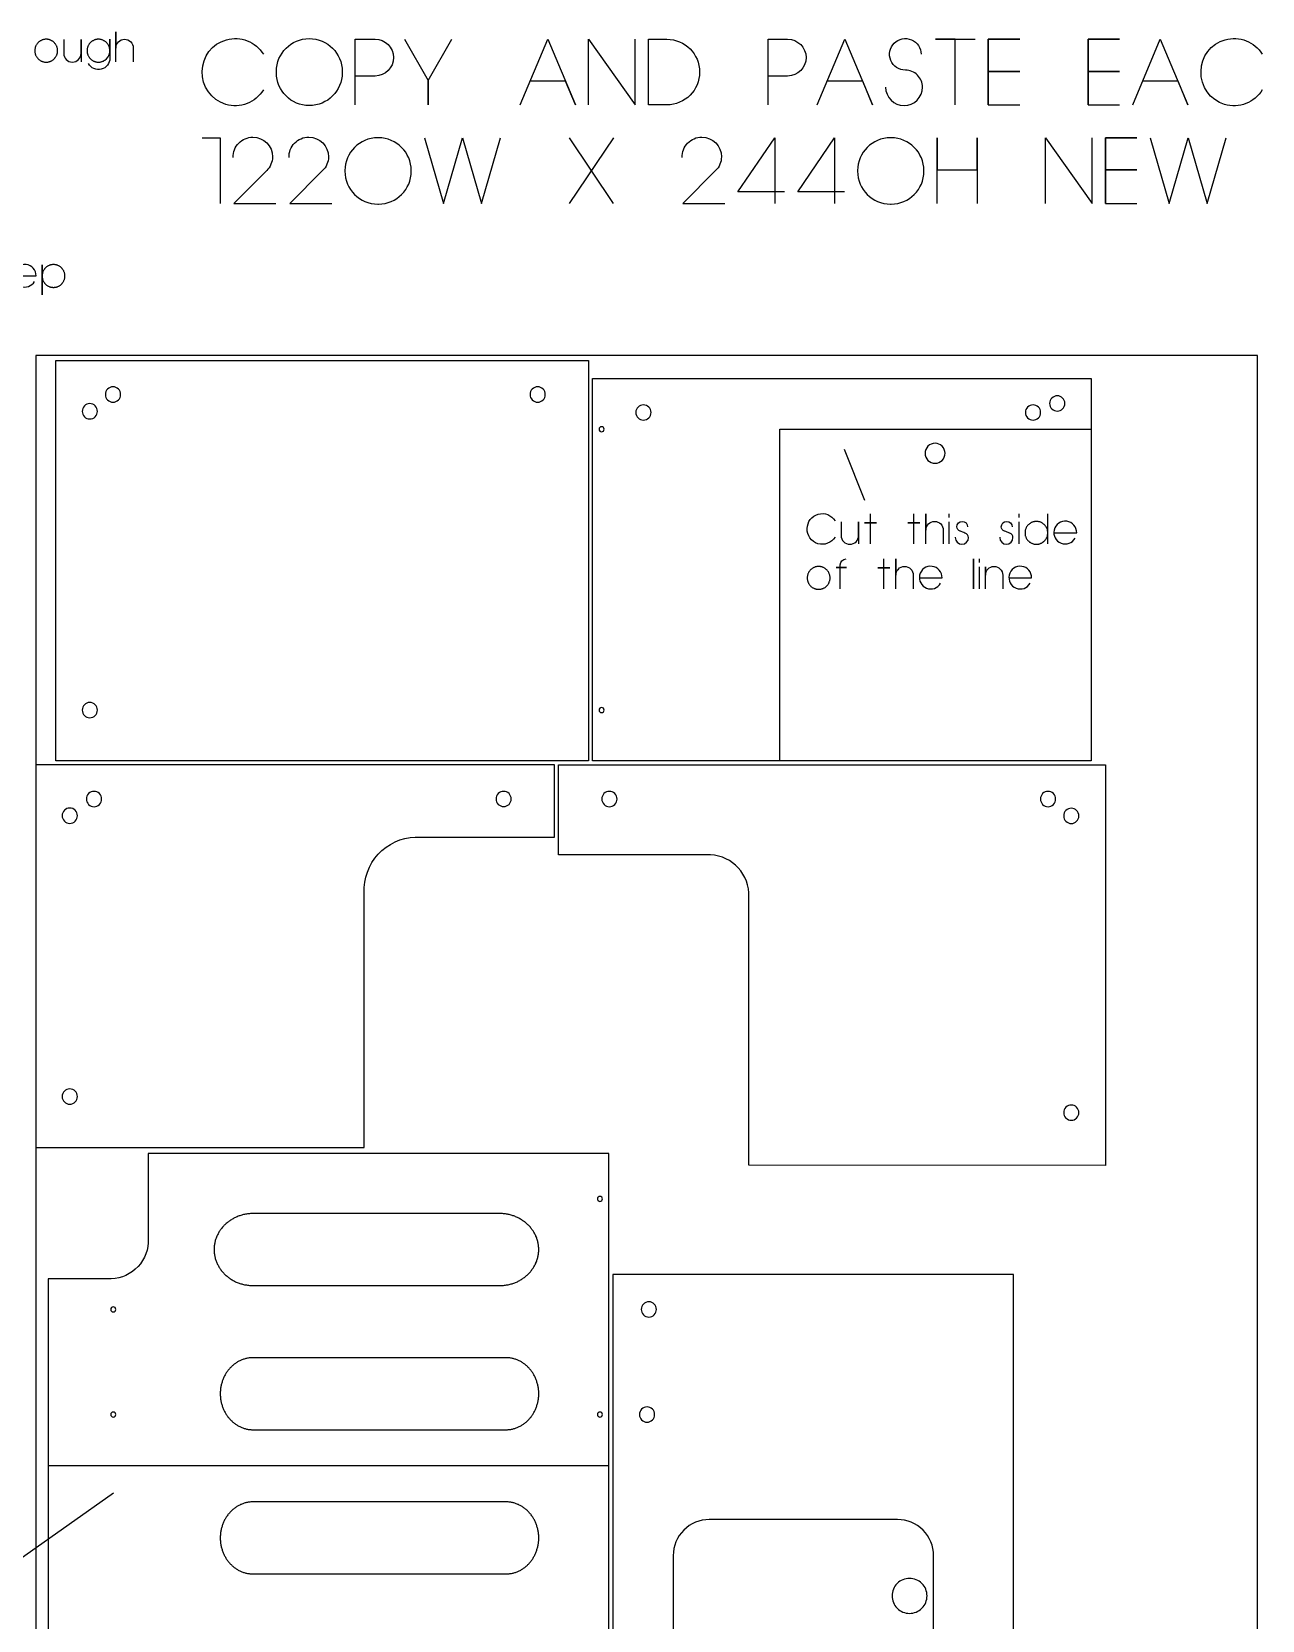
# Model space of a CAD drawing. Extents: x -841 to 5272, y -506 to 2808.
# Drawn here: x -4 to 1225, y 1177 to 2763 of the extents above; entities that cross this region are included whole.
import ezdxf

# ---------------------------------------------------------------- set-up
doc = ezdxf.new("R2010")
doc.units = 0
for name, color, linetype in [('DEFAULT_LAYER', 1, 'CONTINUOUS'), ('DEFAULT_LAYER0', 1, 'CONTINUOUS'), ('LAYER_1', 18, 'CONTINUOUS'), ('LAYER_10', 18, 'CONTINUOUS'), ('T5_LOGOLAYER_2', 18, 'CONTINUOUS'), ('T5_LOGOLAYER_21', 18, 'CONTINUOUS')]:
    doc.layers.add(name, color=color, linetype=linetype)

msp = doc.modelspace()

# ---------------------------------------------------------------- linework, layer by layer
at = {"layer": 'DEFAULT_LAYER'}
for points in [[(742.9, 2035.2), (743, 2366.4), (1054, 2366.4)], [(12.4, 1331.6), (572.3, 1331.6)]]:
    msp.add_lwpolyline(points, dxfattribs=at)
for points in [[(898, 2352.4, 0.414214), (888, 2342.4, 0.414214), (898, 2332.4, 0.414214), (908, 2342.4, 0.414214)], [(50.6, 1997.1, 0.414214), (58.2, 1989.5, 0.414214), (65.8, 1997.1, 0.414214), (58.2, 2004.8, 0.414214)], [(12.3, 130), (75.7, 130, -0.414214), (112.3, 93.5), (112.4, 5), (572.3, 5), (572.3, 1643), (112.4, 1643), (112.4, 1557.7, -0.415394), (75.4, 1518), (12.4, 1518)], [(77.4, 1384.9, 0.414214), (74.9, 1382.4, 0.414214), (77.4, 1379.9, 0.414214), (79.9, 1382.4, 0.414214)], [(563.4, 1384.9, 0.414214), (560.9, 1382.4, 0.414214), (563.4, 1379.9, 0.414214), (565.9, 1382.4, 0.414214)]]:
    msp.add_lwpolyline(points, format="xyb", close=True, dxfattribs=at)
at = {"layer": 'DEFAULT_LAYER0'}
for points in [[(556, 2417.2), (1054, 2417.2), (1054, 2035.2), (556, 2035.2)], [(178.1, 1547.2), (178.1, 1546.3), (178.1, 1545.3), (178.2, 1544.4), (178.3, 1543.5), (178.4, 1542.6), (178.5, 1541.7), (178.7, 1540.8), (178.9, 1539.9), (179.1, 1539.1), (179.3, 1538.2), (179.6, 1537.3), (179.9, 1536.5), (180.1, 1535.7), (180.5, 1534.8), (180.8, 1534), (181.2, 1533.2), (181.6, 1532.4), (182, 1531.6), (182.4, 1530.8), (182.8, 1530), (183.3, 1529.3), (183.8, 1528.5), (184.3, 1527.8), (184.8, 1527.1), (185.3, 1526.4), (185.9, 1525.7), (186.5, 1525), (187.1, 1524.3), (187.7, 1523.6), (188.3, 1523), (188.9, 1522.4), (189.6, 1521.7), (190.3, 1521.1), (191, 1520.5), (191.7, 1520), (192.4, 1519.4), (193.1, 1518.9), (193.9, 1518.3), (194.6, 1517.8), (195.4, 1517.3), (196.2, 1516.9), (197, 1516.4), (197.8, 1516), (198.6, 1515.5), (199.5, 1515.1), (200.3, 1514.7), (201.2, 1514.4), (202.1, 1514), (203, 1513.7), (203.9, 1513.4), (204.8, 1513.1), (205.7, 1512.8), (206.6, 1512.6), (207.6, 1512.3), (208.5, 1512.1), (209.5, 1511.9), (210.4, 1511.8), (211.4, 1511.6), (212.4, 1511.5), (213.4, 1511.4), (214.4, 1511.3), (215.4, 1511.2), (216.4, 1511.2), (217.4, 1511.2), (463, 1511.2), (464, 1511.2), (465, 1511.2), (466, 1511.3), (467, 1511.4), (468, 1511.5), (468.9, 1511.6), (469.9, 1511.8), (470.9, 1511.9), (471.8, 1512.1), (472.8, 1512.3), (473.7, 1512.6), (474.7, 1512.8), (475.6, 1513.1), (476.5, 1513.4), (477.4, 1513.7), (478.3, 1514), (479.1, 1514.4), (480, 1514.7), (480.9, 1515.1), (481.7, 1515.5), (482.5, 1516), (483.3, 1516.4), (484.1, 1516.9), (484.9, 1517.3), (485.7, 1517.8), (486.5, 1518.3), (487.2, 1518.9), (488, 1519.4), (488.7, 1520), (489.4, 1520.5), (490.1, 1521.1), (490.8, 1521.7), (491.4, 1522.4), (492.1, 1523), (492.7, 1523.6), (493.3, 1524.3), (493.9, 1525), (494.5, 1525.7), (495, 1526.4), (495.5, 1527.1), (496.1, 1527.8), (496.6, 1528.5), (497.1, 1529.3), (497.5, 1530), (498, 1530.8), (498.4, 1531.6), (498.8, 1532.4), (499.2, 1533.2), (499.5, 1534), (499.9, 1534.8), (500.2, 1535.7), (500.5, 1536.5), (500.8, 1537.3), (501, 1538.2), (501.3, 1539.1), (501.5, 1539.9), (501.6, 1540.8), (501.8, 1541.7), (501.9, 1542.6), (502.1, 1543.5), (502.1, 1544.4), (502.2, 1545.3), (502.2, 1546.3), (502.3, 1547.2), (502.2, 1548.1), (502.2, 1549), (502.1, 1550), (502.1, 1550.9), (501.9, 1551.8), (501.8, 1552.7), (501.6, 1553.6), (501.5, 1554.5), (501.3, 1555.3), (501, 1556.2), (500.8, 1557.1), (500.5, 1557.9), (500.2, 1558.7), (499.9, 1559.6), (499.5, 1560.4), (499.2, 1561.2), (498.8, 1562), (498.4, 1562.8), (498, 1563.6), (497.5, 1564.4), (497.1, 1565.1), (496.6, 1565.9), (496.1, 1566.6), (495.5, 1567.3), (495, 1568), (494.5, 1568.7), (493.9, 1569.4), (493.3, 1570.1), (492.7, 1570.8), (492.1, 1571.4), (491.4, 1572), (490.8, 1572.7), (490.1, 1573.3), (489.4, 1573.8), (488.7, 1574.4), (488, 1575), (487.2, 1575.5), (486.5, 1576), (485.7, 1576.6), (484.9, 1577), (484.1, 1577.5), (483.3, 1578), (482.5, 1578.4), (481.7, 1578.9), (480.9, 1579.3), (480, 1579.6), (479.1, 1580), (478.3, 1580.4), (477.4, 1580.7), (476.5, 1581), (475.6, 1581.3), (474.7, 1581.6), (473.7, 1581.8), (472.8, 1582.1), (471.8, 1582.3), (470.9, 1582.5), (469.9, 1582.6), (468.9, 1582.8), (468, 1582.9), (467, 1583), (466, 1583.1), (465, 1583.2), (464, 1583.2), (463, 1583.2), (217.4, 1583.2), (216.4, 1583.2), (215.4, 1583.2), (214.4, 1583.1), (213.4, 1583), (212.4, 1582.9), (211.4, 1582.8), (210.4, 1582.6), (209.5, 1582.5), (208.5, 1582.3), (207.6, 1582.1), (206.6, 1581.8), (205.7, 1581.6), (204.8, 1581.3), (203.9, 1581), (203, 1580.7), (202.1, 1580.4), (201.2, 1580), (200.3, 1579.6), (199.5, 1579.3), (198.6, 1578.9), (197.8, 1578.4), (197, 1578), (196.2, 1577.5), (195.4, 1577), (194.6, 1576.6), (193.9, 1576), (193.1, 1575.5), (192.4, 1575), (191.7, 1574.4), (191, 1573.8), (190.3, 1573.3), (189.6, 1572.7), (188.9, 1572), (188.3, 1571.4), (187.7, 1570.8), (187.1, 1570.1), (186.5, 1569.4), (185.9, 1568.7), (185.3, 1568), (184.8, 1567.3), (184.3, 1566.6), (183.8, 1565.9), (183.3, 1565.1), (182.8, 1564.4), (182.4, 1563.6), (182, 1562.8), (181.6, 1562), (181.2, 1561.2), (180.8, 1560.4), (180.5, 1559.6), (180.1, 1558.7), (179.9, 1557.9), (179.6, 1557.1), (179.3, 1556.2), (179.1, 1555.3), (178.9, 1554.5), (178.7, 1553.6), (178.5, 1552.7), (178.4, 1551.8), (178.3, 1550.9), (178.2, 1550), (178.1, 1549), (178.1, 1548.1)], [(576.4, 129.4), (976.4, 129.4), (976.4, 1522.4), (576.4, 1522.4)], [(184.3, 1403.2), (184.3, 1402.3), (184.3, 1401.3), (184.4, 1400.4), (184.4, 1399.5), (184.5, 1398.6), (184.6, 1397.7), (184.8, 1396.8), (184.9, 1395.9), (185.1, 1395.1), (185.3, 1394.2), (185.5, 1393.3), (185.7, 1392.5), (186, 1391.7), (186.3, 1390.8), (186.5, 1390), (186.9, 1389.2), (187.2, 1388.4), (187.5, 1387.6), (187.9, 1386.8), (188.2, 1386), (188.6, 1385.3), (189, 1384.5), (189.5, 1383.8), (189.9, 1383.1), (190.3, 1382.4), (190.8, 1381.7), (191.3, 1381), (191.8, 1380.3), (192.3, 1379.6), (192.8, 1379), (193.4, 1378.4), (193.9, 1377.7), (194.5, 1377.1), (195.1, 1376.5), (195.7, 1376), (196.3, 1375.4), (196.9, 1374.9), (197.5, 1374.3), (198.2, 1373.8), (198.8, 1373.3), (199.5, 1372.9), (200.1, 1372.4), (200.8, 1372), (201.5, 1371.5), (202.2, 1371.1), (202.9, 1370.7), (203.7, 1370.4), (204.4, 1370), (205.2, 1369.7), (205.9, 1369.4), (206.7, 1369.1), (207.4, 1368.8), (208.2, 1368.6), (209, 1368.3), (209.8, 1368.1), (210.6, 1367.9), (211.4, 1367.8), (212.2, 1367.6), (213, 1367.5), (213.9, 1367.4), (214.7, 1367.3), (215.6, 1367.2), (216.4, 1367.2), (217.3, 1367.2), (469.3, 1367.2), (470.1, 1367.2), (471, 1367.2), (471.8, 1367.3), (472.6, 1367.4), (473.5, 1367.5), (474.3, 1367.6), (475.1, 1367.8), (475.9, 1367.9), (476.7, 1368.1), (477.5, 1368.3), (478.3, 1368.6), (479.1, 1368.8), (479.8, 1369.1), (480.6, 1369.4), (481.4, 1369.7), (482.1, 1370), (482.8, 1370.4), (483.6, 1370.7), (484.3, 1371.1), (485, 1371.5), (485.7, 1372), (486.4, 1372.4), (487, 1372.9), (487.7, 1373.3), (488.4, 1373.8), (489, 1374.3), (489.6, 1374.9), (490.3, 1375.4), (490.9, 1376), (491.5, 1376.5), (492, 1377.1), (492.6, 1377.7), (493.1, 1378.4), (493.7, 1379), (494.2, 1379.6), (494.7, 1380.3), (495.2, 1381), (495.7, 1381.7), (496.2, 1382.4), (496.6, 1383.1), (497.1, 1383.8), (497.5, 1384.5), (497.9, 1385.3), (498.3, 1386), (498.6, 1386.8), (499, 1387.6), (499.3, 1388.4), (499.7, 1389.2), (500, 1390), (500.3, 1390.8), (500.5, 1391.7), (500.8, 1392.5), (501, 1393.3), (501.2, 1394.2), (501.4, 1395.1), (501.6, 1395.9), (501.7, 1396.8), (501.9, 1397.7), (502, 1398.6), (502.1, 1399.5), (502.2, 1400.4), (502.2, 1401.3), (502.2, 1402.3), (502.3, 1403.2), (502.2, 1404.1), (502.2, 1405), (502.2, 1406), (502.1, 1406.9), (502, 1407.8), (501.9, 1408.7), (501.7, 1409.6), (501.6, 1410.5), (501.4, 1411.3), (501.2, 1412.2), (501, 1413.1), (500.8, 1413.9), (500.5, 1414.7), (500.3, 1415.6), (500, 1416.4), (499.7, 1417.2), (499.3, 1418), (499, 1418.8), (498.6, 1419.6), (498.3, 1420.4), (497.9, 1421.1), (497.5, 1421.9), (497.1, 1422.6), (496.6, 1423.3), (496.2, 1424), (495.7, 1424.7), (495.2, 1425.4), (494.7, 1426.1), (494.2, 1426.8), (493.7, 1427.4), (493.1, 1428), (492.6, 1428.7), (492, 1429.3), (491.5, 1429.8), (490.9, 1430.4), (490.3, 1431), (489.6, 1431.5), (489, 1432), (488.4, 1432.6), (487.7, 1433), (487, 1433.5), (486.4, 1434), (485.7, 1434.4), (485, 1434.9), (484.3, 1435.3), (483.6, 1435.6), (482.8, 1436), (482.1, 1436.4), (481.4, 1436.7), (480.6, 1437), (479.8, 1437.3), (479.1, 1437.6), (478.3, 1437.8), (477.5, 1438.1), (476.7, 1438.3), (475.9, 1438.5), (475.1, 1438.6), (474.3, 1438.8), (473.5, 1438.9), (472.6, 1439), (471.8, 1439.1), (471, 1439.2), (470.1, 1439.2), (469.3, 1439.2), (217.3, 1439.2), (216.4, 1439.2), (215.6, 1439.2), (214.7, 1439.1), (213.9, 1439), (213, 1438.9), (212.2, 1438.8), (211.4, 1438.6), (210.6, 1438.5), (209.8, 1438.3), (209, 1438.1), (208.2, 1437.8), (207.4, 1437.6), (206.7, 1437.3), (205.9, 1437), (205.2, 1436.7), (204.4, 1436.4), (203.7, 1436), (202.9, 1435.6), (202.2, 1435.3), (201.5, 1434.9), (200.8, 1434.4), (200.1, 1434), (199.5, 1433.5), (198.8, 1433), (198.2, 1432.6), (197.5, 1432), (196.9, 1431.5), (196.3, 1431), (195.7, 1430.4), (195.1, 1429.8), (194.5, 1429.3), (193.9, 1428.7), (193.4, 1428), (192.8, 1427.4), (192.3, 1426.8), (191.8, 1426.1), (191.3, 1425.4), (190.8, 1424.7), (190.3, 1424), (189.9, 1423.3), (189.5, 1422.6), (189, 1421.9), (188.6, 1421.1), (188.2, 1420.4), (187.9, 1419.6), (187.5, 1418.8), (187.2, 1418), (186.9, 1417.2), (186.5, 1416.4), (186.3, 1415.6), (186, 1414.7), (185.7, 1413.9), (185.5, 1413.1), (185.3, 1412.2), (185.1, 1411.3), (184.9, 1410.5), (184.8, 1409.6), (184.6, 1408.7), (184.5, 1407.8), (184.4, 1406.9), (184.4, 1406), (184.3, 1405), (184.3, 1404.1)], [(184.3, 1259.2), (184.3, 1258.3), (184.3, 1257.3), (184.4, 1256.4), (184.4, 1255.5), (184.5, 1254.6), (184.6, 1253.7), (184.8, 1252.8), (184.9, 1251.9), (185.1, 1251.1), (185.3, 1250.2), (185.5, 1249.3), (185.7, 1248.5), (186, 1247.6), (186.3, 1246.8), (186.5, 1246), (186.9, 1245.2), (187.2, 1244.4), (187.5, 1243.6), (187.9, 1242.8), (188.2, 1242), (188.6, 1241.3), (189, 1240.5), (189.5, 1239.8), (189.9, 1239.1), (190.3, 1238.4), (190.8, 1237.7), (191.3, 1237), (191.8, 1236.3), (192.3, 1235.6), (192.8, 1235), (193.4, 1234.4), (193.9, 1233.7), (194.5, 1233.1), (195.1, 1232.5), (195.7, 1232), (196.3, 1231.4), (196.9, 1230.9), (197.5, 1230.3), (198.2, 1229.8), (198.8, 1229.3), (199.5, 1228.9), (200.1, 1228.4), (200.8, 1228), (201.5, 1227.5), (202.2, 1227.1), (202.9, 1226.7), (203.7, 1226.4), (204.4, 1226), (205.2, 1225.7), (205.9, 1225.4), (206.7, 1225.1), (207.4, 1224.8), (208.2, 1224.6), (209, 1224.3), (209.8, 1224.1), (210.6, 1223.9), (211.4, 1223.8), (212.2, 1223.6), (213, 1223.5), (213.9, 1223.4), (214.7, 1223.3), (215.6, 1223.2), (216.4, 1223.2), (217.3, 1223.2), (469.3, 1223.2), (470.1, 1223.2), (471, 1223.2), (471.8, 1223.3), (472.6, 1223.4), (473.5, 1223.5), (474.3, 1223.6), (475.1, 1223.8), (475.9, 1223.9), (476.7, 1224.1), (477.5, 1224.3), (478.3, 1224.6), (479.1, 1224.8), (479.8, 1225.1), (480.6, 1225.4), (481.4, 1225.7), (482.1, 1226), (482.8, 1226.4), (483.6, 1226.7), (484.3, 1227.1), (485, 1227.5), (485.7, 1228), (486.4, 1228.4), (487, 1228.9), (487.7, 1229.3), (488.4, 1229.8), (489, 1230.3), (489.6, 1230.9), (490.3, 1231.4), (490.9, 1232), (491.5, 1232.5), (492, 1233.1), (492.6, 1233.7), (493.1, 1234.4), (493.7, 1235), (494.2, 1235.6), (494.7, 1236.3), (495.2, 1237), (495.7, 1237.7), (496.2, 1238.4), (496.6, 1239.1), (497.1, 1239.8), (497.5, 1240.5), (497.9, 1241.3), (498.3, 1242), (498.6, 1242.8), (499, 1243.6), (499.3, 1244.4), (499.7, 1245.2), (500, 1246), (500.3, 1246.8), (500.5, 1247.6), (500.8, 1248.5), (501, 1249.3), (501.2, 1250.2), (501.4, 1251.1), (501.6, 1251.9), (501.7, 1252.8), (501.9, 1253.7), (502, 1254.6), (502.1, 1255.5), (502.2, 1256.4), (502.2, 1257.3), (502.2, 1258.3), (502.3, 1259.2), (502.2, 1260.1), (502.2, 1261), (502.2, 1262), (502.1, 1262.9), (502, 1263.8), (501.9, 1264.7), (501.7, 1265.6), (501.6, 1266.4), (501.4, 1267.3), (501.2, 1268.2), (501, 1269), (500.8, 1269.9), (500.5, 1270.7), (500.3, 1271.6), (500, 1272.4), (499.7, 1273.2), (499.3, 1274), (499, 1274.8), (498.6, 1275.6), (498.3, 1276.4), (497.9, 1277.1), (497.5, 1277.9), (497.1, 1278.6), (496.6, 1279.3), (496.2, 1280), (495.7, 1280.7), (495.2, 1281.4), (494.7, 1282.1), (494.2, 1282.8), (493.7, 1283.4), (493.1, 1284), (492.6, 1284.7), (492, 1285.3), (491.5, 1285.8), (490.9, 1286.4), (490.3, 1287), (489.6, 1287.5), (489, 1288), (488.4, 1288.6), (487.7, 1289), (487, 1289.5), (486.4, 1290), (485.7, 1290.4), (485, 1290.8), (484.3, 1291.3), (483.6, 1291.6), (482.8, 1292), (482.1, 1292.4), (481.4, 1292.7), (480.6, 1293), (479.8, 1293.3), (479.1, 1293.6), (478.3, 1293.8), (477.5, 1294.1), (476.7, 1294.3), (475.9, 1294.5), (475.1, 1294.6), (474.3, 1294.8), (473.5, 1294.9), (472.6, 1295), (471.8, 1295.1), (471, 1295.1), (470.1, 1295.2), (469.3, 1295.2), (217.3, 1295.2), (216.4, 1295.2), (215.6, 1295.1), (214.7, 1295.1), (213.9, 1295), (213, 1294.9), (212.2, 1294.8), (211.4, 1294.6), (210.6, 1294.5), (209.8, 1294.3), (209, 1294.1), (208.2, 1293.8), (207.4, 1293.6), (206.7, 1293.3), (205.9, 1293), (205.2, 1292.7), (204.4, 1292.4), (203.7, 1292), (202.9, 1291.6), (202.2, 1291.3), (201.5, 1290.8), (200.8, 1290.4), (200.1, 1290), (199.5, 1289.5), (198.8, 1289), (198.2, 1288.6), (197.5, 1288), (196.9, 1287.5), (196.3, 1287), (195.7, 1286.4), (195.1, 1285.8), (194.5, 1285.3), (193.9, 1284.7), (193.4, 1284), (192.8, 1283.4), (192.3, 1282.8), (191.8, 1282.1), (191.3, 1281.4), (190.8, 1280.7), (190.3, 1280), (189.9, 1279.3), (189.5, 1278.6), (189, 1277.9), (188.6, 1277.1), (188.2, 1276.4), (187.9, 1275.6), (187.5, 1274.8), (187.2, 1274), (186.9, 1273.2), (186.5, 1272.4), (186.3, 1271.6), (186, 1270.7), (185.7, 1269.9), (185.5, 1269), (185.3, 1268.2), (185.1, 1267.3), (184.9, 1266.4), (184.8, 1265.6), (184.6, 1264.7), (184.5, 1263.8), (184.4, 1262.9), (184.4, 1262), (184.3, 1261), (184.3, 1260.1)]]:
    msp.add_lwpolyline(points, close=True, dxfattribs=at)
for points in [[(77.1, 2408.8, 0.414214), (69.5, 2401.1, 0.414214), (77.1, 2393.5, 0.414214), (84.8, 2401.1, 0.414214)], [(501.2, 2408.8, 0.414214), (493.6, 2401.1, 0.414214), (501.2, 2393.5, 0.414214), (508.8, 2401.1, 0.414214)], [(1012.4, 2392.2, 0.414214), (1020, 2384.6, 0.414214), (1027.6, 2392.2, 0.414214), (1020, 2399.8, 0.414214)], [(46.4, 2384.3, 0.414214), (54, 2376.7, 0.414214), (61.6, 2384.3, 0.414214), (54, 2392, 0.414214)], [(606.8, 2390.8, 0.414214), (599.2, 2383.2, 0.414214), (606.8, 2375.6, 0.414214), (614.4, 2383.2, 0.414214)], [(988.2, 2383.2, 0.414214), (995.8, 2375.6, 0.414214), (1003.4, 2383.2, 0.414214), (995.8, 2390.8, 0.414214)], [(565, 2368.9, 0.414214), (562.5, 2366.4, 0.414214), (565, 2363.9, 0.414214), (567.5, 2366.4, 0.414214)], [(46.4, 2085.9, 0.414214), (54, 2078.3, 0.414214), (61.6, 2085.9, 0.414214), (54, 2093.6, 0.414214)], [(565, 2088.5, 0.414214), (562.5, 2086, 0.414214), (565, 2083.5, 0.414214), (567.5, 2086, 0.414214)], [(467.2, 2004.8, 0.414214), (459.6, 1997.2, 0.414214), (467.2, 1989.6, 0.414214), (474.8, 1997.2, 0.414214)], [(572.8, 2004.8, 0.414214), (565.2, 1997.1, 0.414214), (572.8, 1989.5, 0.414214), (580.4, 1997.1, 0.414214)], [(1010.8, 2004.8, 0.414214), (1003.2, 1997.1, 0.414214), (1010.8, 1989.5, 0.414214), (1018.4, 1997.1, 0.414214)], [(26.4, 1980.5, 0.414214), (34, 1972.8, 0.414214), (41.6, 1980.5, 0.414214), (34, 1988.1, 0.414214)], [(1034, 1987.9, 0.414214), (1026.4, 1980.3, 0.414214), (1034, 1972.7, 0.414214), (1041.6, 1980.3, 0.414214)], [(34, 1707.6, 0.414214), (26.4, 1700, 0.414214), (34, 1692.4, 0.414214), (41.6, 1700, 0.414214)], [(1034, 1691.5, 0.414214), (1026.4, 1683.9, 0.414214), (1034, 1676.3, 0.414214), (1041.6, 1683.9, 0.414214)], [(563.4, 1600.3, 0.414214), (560.9, 1597.8, 0.414214), (563.4, 1595.3, 0.414214), (565.9, 1597.8, 0.414214)], [(612.2, 1495, 0.414214), (604.6, 1487.4, 0.414214), (612.2, 1479.8, 0.414214), (619.8, 1487.4, 0.414214)], [(77.4, 1489.9, 0.414214), (74.9, 1487.4, 0.414214), (77.4, 1484.9, 0.414214), (79.9, 1487.4, 0.414214)], [(610.4, 1390, 0.414214), (602.8, 1382.4, 0.414214), (610.4, 1374.8, 0.414214), (618, 1382.4, 0.414214)], [(636.5, 435.5, 0.414214), (672.5, 399.5), (860.5, 399.5, 0.414214), (896.5, 435.5), (896.5, 1241.5, 0.414214), (860.5, 1277.5), (672.5, 1277.5, 0.414214), (636.5, 1241.5)], [(872.5, 1218.8, 0.414214), (855, 1201.3, 0.414214), (872.5, 1183.8, 0.414214), (890, 1201.3, 0.414214)]]:
    msp.add_lwpolyline(points, format="xyb", close=True, dxfattribs=at)
at = {"layer": 'LAYER_1'}
for points in [[(0, 0), (1220, 0), (1220, 2440), (0, 2440)], [(20, 2035.2), (20, 2435.2), (552, 2435.2), (552, 2035.2)], [(781.7, 2206.6), (782.3, 2206.6), (782.9, 2206.6), (783.5, 2206.7), (784, 2206.8), (784.6, 2206.9), (785.1, 2207.1), (785.6, 2207.3), (786.2, 2207.5), (786.7, 2207.7), (787.2, 2207.9), (787.6, 2208.2), (788.1, 2208.5), (788.5, 2208.8), (789, 2209.2), (789.4, 2209.5), (789.8, 2209.9), (790.2, 2210.3), (790.5, 2210.7), (790.9, 2211.2), (791.2, 2211.6), (791.5, 2212.1), (791.8, 2212.5), (792, 2213), (792.2, 2213.5), (792.4, 2214.1), (792.6, 2214.6), (792.8, 2215.1), (792.9, 2215.7), (793, 2216.2), (793.1, 2216.8), (793.1, 2217.4), (793.1, 2218), (793.1, 2218.6), (793.1, 2219.1), (793, 2219.7), (792.9, 2220.3), (792.8, 2220.8), (792.6, 2221.4), (792.4, 2221.9), (792.2, 2222.4), (792, 2222.9), (791.8, 2223.4), (791.5, 2223.9), (791.2, 2224.3), (790.9, 2224.8), (790.5, 2225.2), (790.2, 2225.6), (789.8, 2226), (789.4, 2226.4), (789, 2226.8), (788.5, 2227.1), (788.1, 2227.4), (787.6, 2227.7), (787.2, 2228), (786.7, 2228.2), (786.2, 2228.5), (785.6, 2228.7), (785.1, 2228.9), (784.6, 2229), (784, 2229.1), (783.5, 2229.2), (782.9, 2229.3), (782.3, 2229.4), (781.7, 2229.4), (781.1, 2229.4), (780.6, 2229.3), (780, 2229.2), (779.4, 2229.1), (778.9, 2229), (778.3, 2228.9), (777.8, 2228.7), (777.3, 2228.5), (776.8, 2228.2), (776.3, 2228), (775.8, 2227.7), (775.4, 2227.4), (774.9, 2227.1), (774.5, 2226.8), (774.1, 2226.4), (773.7, 2226), (773.3, 2225.6), (772.9, 2225.2), (772.6, 2224.8), (772.3, 2224.3), (772, 2223.9), (771.7, 2223.4), (771.5, 2222.9), (771.2, 2222.4), (771, 2221.9), (770.8, 2221.4), (770.7, 2220.8), (770.6, 2220.3), (770.5, 2219.7), (770.4, 2219.1), (770.3, 2218.6), (770.3, 2218), (770.3, 2217.4), (770.4, 2216.8), (770.5, 2216.2), (770.6, 2215.7), (770.7, 2215.1), (770.8, 2214.6), (771, 2214.1), (771.2, 2213.5), (771.5, 2213), (771.7, 2212.5), (772, 2212.1), (772.3, 2211.6), (772.6, 2211.2), (772.9, 2210.7), (773.3, 2210.3), (773.7, 2209.9), (774.1, 2209.5), (774.5, 2209.2), (774.9, 2208.8), (775.4, 2208.5), (775.8, 2208.2), (776.3, 2207.9), (776.8, 2207.7), (777.3, 2207.5), (777.8, 2207.3), (778.3, 2207.1), (778.9, 2206.9), (779.4, 2206.8), (780, 2206.7), (780.6, 2206.6), (781.1, 2206.6)], [(936.2, 2206.9), (936.2, 2236.9)]]:
    msp.add_lwpolyline(points, close=True, dxfattribs=at)
for points in [[(807.1, 2346.7), (827.5, 2295.6)], [(833.6, 2251.9), (833.6, 2272.9), (827.6, 2272.9), (839.6, 2272.9), (833.6, 2272.9), (833.6, 2281.9)], [(876.8, 2251.9), (876.8, 2272.9), (870.8, 2272.9), (882.8, 2272.9), (876.8, 2272.9), (876.8, 2281.9)], [(912.2, 2278.3), (912.2, 2281.9)], [(912.2, 2251.9), (912.2, 2274.1)], [(981.8, 2278.3), (981.8, 2281.9)], [(981.8, 2251.9), (981.8, 2274.1)], [(1010.6, 2251.9), (1010.6, 2263), (1010.6, 2263.6), (1010.5, 2264.1), (1010.4, 2264.7), (1010.3, 2265.3), (1010.2, 2265.8), (1010.1, 2266.4), (1009.9, 2266.9), (1009.7, 2267.4), (1009.4, 2267.9), (1009.2, 2268.4), (1008.9, 2268.9), (1008.6, 2269.3), (1008.3, 2269.8), (1008, 2270.2), (1007.6, 2270.6), (1007.2, 2271), (1006.8, 2271.4), (1006.4, 2271.8), (1006, 2272.1), (1005.5, 2272.4), (1005.1, 2272.7), (1004.6, 2273), (1004.1, 2273.2), (1003.6, 2273.5), (1003.1, 2273.7), (1002.6, 2273.9), (1002, 2274), (1001.5, 2274.1), (1000.9, 2274.2), (1000.3, 2274.3), (999.8, 2274.4), (999.2, 2274.4), (998.6, 2274.4), (998, 2274.3), (997.4, 2274.2), (996.9, 2274.1), (996.3, 2274), (995.8, 2273.9), (995.2, 2273.7), (994.7, 2273.5), (994.2, 2273.2), (993.7, 2273), (993.3, 2272.7), (992.8, 2272.4), (992.3, 2272.1), (991.9, 2271.8), (991.5, 2271.4), (991.1, 2271), (990.7, 2270.6), (990.4, 2270.2), (990, 2269.8), (989.7, 2269.3), (989.4, 2268.9), (989.1, 2268.4), (988.9, 2267.9), (988.7, 2267.4), (988.5, 2266.9), (988.3, 2266.4), (988.1, 2265.8), (988, 2265.3), (987.9, 2264.7), (987.8, 2264.1), (987.8, 2263.6), (987.8, 2263), (987.8, 2262.4), (987.8, 2261.8), (987.9, 2261.2), (988, 2260.7), (988.1, 2260.1), (988.3, 2259.6), (988.5, 2259.1), (988.7, 2258.5), (988.9, 2258), (989.1, 2257.5), (989.4, 2257.1), (989.7, 2256.6), (990, 2256.2), (990.4, 2255.7), (990.7, 2255.3), (991.1, 2254.9), (991.5, 2254.5), (991.9, 2254.2), (992.3, 2253.8), (992.8, 2253.5), (993.3, 2253.2), (993.7, 2252.9), (994.2, 2252.7), (994.7, 2252.5), (995.2, 2252.3), (995.8, 2252.1), (996.3, 2251.9), (996.9, 2251.8), (997.4, 2251.7), (998, 2251.6), (998.6, 2251.6), (999.2, 2251.6), (999.8, 2251.6), (1000.3, 2251.6), (1000.9, 2251.7), (1001.5, 2251.8), (1002, 2251.9), (1002.6, 2252.1), (1003.1, 2252.3), (1003.6, 2252.5), (1004.1, 2252.7), (1004.6, 2252.9), (1005.1, 2253.2), (1005.5, 2253.5), (1006, 2253.8), (1006.4, 2254.2), (1006.8, 2254.5), (1007.2, 2254.9), (1007.6, 2255.3), (1008, 2255.7), (1008.3, 2256.2), (1008.6, 2256.6), (1008.9, 2257.1), (1009.2, 2257.5), (1009.4, 2258), (1009.7, 2258.5), (1009.9, 2259.1), (1010.1, 2259.6), (1010.2, 2260.1), (1010.3, 2260.7), (1010.4, 2261.2), (1010.5, 2261.8), (1010.6, 2262.4), (1010.6, 2263), (1010.6, 2281.9)], [(846.8, 2206.9), (846.8, 2227.9), (840.8, 2227.9), (852.8, 2227.9), (846.8, 2227.9), (846.8, 2236.9)], [(942.2, 2233.3), (942.2, 2236.9)], [(942.2, 2206.9), (942.2, 2229.1)]]:
    msp.add_lwpolyline(points, dxfattribs=at)
for points in [[(798.2, 2258.8, -0.77786), (770.3, 2267.2, -0.756443), (798.2, 2275)], [(804.2, 2274.1), (804.2, 2260.3, 1), (821.6, 2260.3), (821.6, 2274.1), (821.6, 2251.9)], [(888.8, 2251.9), (888.8, 2281.9), (888.8, 2265.7, -1), (906.2, 2265.7), (906.2, 2251.9)], [(927.8, 2262.7), (926.6, 2263.3), (925.7, 2263.6), (924.2, 2264.2), (923.3, 2264.5), (923, 2264.5, -0.313298), (919.7, 2269, -1), (930.5, 2269)], [(972.2, 2262.7), (971, 2263.3), (970.1, 2263.6), (968.6, 2264.2), (967.7, 2264.5), (967.4, 2264.5, -0.313298), (964.1, 2269, -1), (974.9, 2269)], [(1017.2, 2263), (1039.4, 2263, 0.90232), (1016.9, 2265.8, 0.862347), (1037.9, 2257.6)], [(918.2, 2258.8), (918.2, 2258.2, 1), (931.4, 2258.2, 0.329104), (928.1, 2262.7)], [(962.6, 2258.8), (962.6, 2258.2, 1), (975.8, 2258.2, 0.329104), (972.5, 2262.7)], [(803.3, 2206.9), (803.3, 2228.2), (799.1, 2228.2), (809.6, 2228.2), (803.3, 2228.2), (803.3, 2230.9, -0.413333), (809.3, 2236.9)], [(858.8, 2206.9), (858.8, 2236.9), (858.8, 2220.7, -1), (876.2, 2220.7), (876.2, 2206.9)], [(882.8, 2218), (905, 2218, 0.90232), (882.6, 2220.8, 0.862347), (903.5, 2212.6)], [(948.2, 2206.9), (948.2, 2229.1), (948.2, 2220.7, -1), (965.6, 2220.7), (965.6, 2206.9)], [(972.2, 2218), (994.4, 2218, 0.90232), (972, 2220.8, 0.862347), (992.9, 2212.6)]]:
    msp.add_lwpolyline(points, format="xyb", dxfattribs=at)
msp.add_lwpolyline([(0, 2031.2), (0, 1649.2), (328, 1649.2), (328, 1903.6, -0.415308), (379, 1959.2), (518, 1959.2), (518, 2031.2)], format="xyb", close=True, dxfattribs=at)
at = {"layer": 'LAYER_10'}
msp.add_lwpolyline([(712, 1631.3), (712, 1899.5, 0.413267), (673.8, 1941.3), (522, 1941.3), (522, 2031.2), (1068, 2031.2), (1068, 1631.2)], format="xyb", close=True, dxfattribs=at)
at = {"layer": 'T5_LOGOLAYER_2'}
for points in [[(80, 2733.4), (80, 2763.4), (80, 2747.2, -1), (97.4, 2747.2), (97.4, 2733.4)], [(27.9, 2755.6), (27.9, 2741.8, 1), (45.3, 2741.8), (45.3, 2755.6), (45.3, 2733.4)], [(62.6, 2733.1, 0.421631), (74, 2744.8), (74, 2755.9), (74, 2737, -0.782349), (52.7, 2731.6)], [(-21.9, 2519.5), (0.3, 2519.5, 0.90232), (-22.1, 2522.3, 0.862347), (-1.2, 2514.1)]]:
    msp.add_lwpolyline(points, format="xyb", dxfattribs=at)
for points in [[(10.5, 2733.1), (11, 2733.1), (11.6, 2733.2), (12.2, 2733.2), (12.7, 2733.3), (13.3, 2733.5), (13.8, 2733.6), (14.4, 2733.8), (14.9, 2734), (15.4, 2734.2), (15.9, 2734.5), (16.4, 2734.8), (16.8, 2735.1), (17.3, 2735.4), (17.7, 2735.7), (18.1, 2736.1), (18.5, 2736.5), (18.9, 2736.8), (19.2, 2737.3), (19.6, 2737.7), (19.9, 2738.1), (20.2, 2738.6), (20.5, 2739.1), (20.7, 2739.6), (21, 2740.1), (21.2, 2740.6), (21.3, 2741.1), (21.5, 2741.7), (21.6, 2742.2), (21.7, 2742.8), (21.8, 2743.3), (21.8, 2743.9), (21.9, 2744.5), (21.8, 2745.1), (21.8, 2745.7), (21.7, 2746.2), (21.6, 2746.8), (21.5, 2747.4), (21.3, 2747.9), (21.2, 2748.4), (21, 2748.9), (20.7, 2749.5), (20.5, 2749.9), (20.2, 2750.4), (19.9, 2750.9), (19.6, 2751.3), (19.2, 2751.8), (18.9, 2752.2), (18.5, 2752.6), (18.1, 2753), (17.7, 2753.3), (17.3, 2753.6), (16.8, 2754), (16.4, 2754.3), (15.9, 2754.5), (15.4, 2754.8), (14.9, 2755), (14.4, 2755.2), (13.8, 2755.4), (13.3, 2755.6), (12.7, 2755.7), (12.2, 2755.8), (11.6, 2755.9), (11, 2755.9), (10.5, 2755.9), (9.9, 2755.9), (9.3, 2755.9), (8.7, 2755.8), (8.2, 2755.7), (7.6, 2755.6), (7.1, 2755.4), (6.5, 2755.2), (6, 2755), (5.5, 2754.8), (5, 2754.5), (4.5, 2754.3), (4.1, 2754), (3.6, 2753.6), (3.2, 2753.3), (2.8, 2753), (2.4, 2752.6), (2, 2752.2), (1.7, 2751.8), (1.3, 2751.3), (1, 2750.9), (0.7, 2750.4), (0.4, 2749.9), (0.2, 2749.5), (-0.1, 2748.9), (-0.3, 2748.4), (-0.4, 2747.9), (-0.6, 2747.4), (-0.7, 2746.8), (-0.8, 2746.2), (-0.9, 2745.7), (-0.9, 2745.1), (-0.9, 2744.5), (-0.9, 2743.9), (-0.9, 2743.3), (-0.8, 2742.8), (-0.7, 2742.2), (-0.6, 2741.7), (-0.4, 2741.1), (-0.3, 2740.6), (-0.1, 2740.1), (0.2, 2739.6), (0.4, 2739.1), (0.7, 2738.6), (1, 2738.1), (1.3, 2737.7), (1.7, 2737.3), (2, 2736.8), (2.4, 2736.5), (2.8, 2736.1), (3.2, 2735.7), (3.6, 2735.4), (4.1, 2735.1), (4.5, 2734.8), (5, 2734.5), (5.5, 2734.2), (6, 2734), (6.5, 2733.8), (7.1, 2733.6), (7.6, 2733.5), (8.2, 2733.3), (8.7, 2733.2), (9.3, 2733.2), (9.9, 2733.1)], [(62.6, 2733.1), (63.2, 2733.1), (63.8, 2733.2), (64.3, 2733.2), (64.9, 2733.3), (65.5, 2733.5), (66, 2733.6), (66.5, 2733.8), (67, 2734), (67.6, 2734.2), (68, 2734.5), (68.5, 2734.8), (69, 2735.1), (69.4, 2735.4), (69.9, 2735.7), (70.3, 2736.1), (70.7, 2736.5), (71.1, 2736.8), (71.4, 2737.3), (71.7, 2737.7), (72.1, 2738.1), (72.4, 2738.6), (72.6, 2739.1), (72.9, 2739.6), (73.1, 2740.1), (73.3, 2740.6), (73.5, 2741.1), (73.7, 2741.7), (73.8, 2742.2), (73.9, 2742.8), (74, 2743.3), (74, 2743.9), (74, 2744.5), (74, 2745.1), (74, 2745.7), (73.9, 2746.2), (73.8, 2746.8), (73.7, 2747.4), (73.5, 2747.9), (73.3, 2748.4), (73.1, 2748.9), (72.9, 2749.5), (72.6, 2749.9), (72.4, 2750.4), (72.1, 2750.9), (71.7, 2751.3), (71.4, 2751.8), (71.1, 2752.2), (70.7, 2752.6), (70.3, 2753), (69.9, 2753.3), (69.4, 2753.6), (69, 2754), (68.5, 2754.3), (68, 2754.5), (67.6, 2754.8), (67, 2755), (66.5, 2755.2), (66, 2755.4), (65.5, 2755.6), (64.9, 2755.7), (64.3, 2755.8), (63.8, 2755.9), (63.2, 2755.9), (62.6, 2755.9), (62, 2755.9), (61.4, 2755.9), (60.9, 2755.8), (60.3, 2755.7), (59.8, 2755.6), (59.2, 2755.4), (58.7, 2755.2), (58.2, 2755), (57.7, 2754.8), (57.2, 2754.5), (56.7, 2754.3), (56.2, 2754), (55.8, 2753.6), (55.4, 2753.3), (54.9, 2753), (54.6, 2752.6), (54.2, 2752.2), (53.8, 2751.8), (53.5, 2751.3), (53.2, 2750.9), (52.9, 2750.4), (52.6, 2749.9), (52.3, 2749.5), (52.1, 2748.9), (51.9, 2748.4), (51.7, 2747.9), (51.6, 2747.4), (51.4, 2746.8), (51.3, 2746.2), (51.3, 2745.7), (51.2, 2745.1), (51.2, 2744.5), (51.2, 2743.9), (51.3, 2743.3), (51.3, 2742.8), (51.4, 2742.2), (51.6, 2741.7), (51.7, 2741.1), (51.9, 2740.6), (52.1, 2740.1), (52.3, 2739.6), (52.6, 2739.1), (52.9, 2738.6), (53.2, 2738.1), (53.5, 2737.7), (53.8, 2737.3), (54.2, 2736.8), (54.6, 2736.5), (54.9, 2736.1), (55.4, 2735.7), (55.8, 2735.4), (56.2, 2735.1), (56.7, 2734.8), (57.2, 2734.5), (57.7, 2734.2), (58.2, 2734), (58.7, 2733.8), (59.2, 2733.6), (59.8, 2733.5), (60.3, 2733.3), (60.9, 2733.2), (61.4, 2733.2), (62, 2733.1)], [(6.3, 2508.4), (6.3, 2530.6), (6.3, 2519.5), (6.3, 2518.9), (6.4, 2518.3), (6.5, 2517.8), (6.6, 2517.2), (6.7, 2516.7), (6.8, 2516.1), (7, 2515.6), (7.2, 2515.1), (7.5, 2514.6), (7.7, 2514.1), (8, 2513.6), (8.3, 2513.1), (8.6, 2512.7), (8.9, 2512.3), (9.3, 2511.8), (9.7, 2511.5), (10.1, 2511.1), (10.5, 2510.7), (10.9, 2510.4), (11.4, 2510.1), (11.8, 2509.8), (12.3, 2509.5), (12.8, 2509.2), (13.3, 2509), (13.8, 2508.8), (14.3, 2508.6), (14.9, 2508.5), (15.4, 2508.3), (16, 2508.2), (16.6, 2508.2), (17.1, 2508.1), (17.7, 2508.1), (18.3, 2508.1), (18.9, 2508.2), (19.5, 2508.2), (20, 2508.3), (20.6, 2508.5), (21.1, 2508.6), (21.7, 2508.8), (22.2, 2509), (22.7, 2509.2), (23.2, 2509.5), (23.6, 2509.8), (24.1, 2510.1), (24.6, 2510.4), (25, 2510.7), (25.4, 2511.1), (25.8, 2511.5), (26.2, 2511.8), (26.5, 2512.3), (26.9, 2512.7), (27.2, 2513.1), (27.5, 2513.6), (27.8, 2514.1), (28, 2514.6), (28.2, 2515.1), (28.4, 2515.6), (28.6, 2516.1), (28.8, 2516.7), (28.9, 2517.2), (29, 2517.8), (29.1, 2518.3), (29.1, 2518.9), (29.1, 2519.5), (29.1, 2520.1), (29.1, 2520.7), (29, 2521.2), (28.9, 2521.8), (28.8, 2522.4), (28.6, 2522.9), (28.4, 2523.4), (28.2, 2523.9), (28, 2524.5), (27.8, 2524.9), (27.5, 2525.4), (27.2, 2525.9), (26.9, 2526.3), (26.5, 2526.8), (26.2, 2527.2), (25.8, 2527.6), (25.4, 2528), (25, 2528.3), (24.6, 2528.6), (24.1, 2529), (23.6, 2529.3), (23.2, 2529.5), (22.7, 2529.8), (22.2, 2530), (21.7, 2530.2), (21.1, 2530.4), (20.6, 2530.6), (20, 2530.7), (19.5, 2530.8), (18.9, 2530.9), (18.3, 2530.9), (17.7, 2530.9), (17.1, 2530.9), (16.6, 2530.9), (16, 2530.8), (15.4, 2530.7), (14.9, 2530.6), (14.3, 2530.4), (13.8, 2530.2), (13.3, 2530), (12.8, 2529.8), (12.3, 2529.5), (11.8, 2529.3), (11.4, 2529), (10.9, 2528.6), (10.5, 2528.3), (10.1, 2528), (9.7, 2527.6), (9.3, 2527.2), (8.9, 2526.8), (8.6, 2526.3), (8.3, 2525.9), (8, 2525.4), (7.7, 2524.9), (7.5, 2524.5), (7.2, 2523.9), (7, 2523.4), (6.8, 2522.9), (6.7, 2522.4), (6.6, 2521.8), (6.5, 2521.2), (6.4, 2520.7), (6.3, 2520.1), (6.3, 2519.5), (6.3, 2500.6)]]:
    msp.add_lwpolyline(points, close=True, dxfattribs=at)
msp.add_lwpolyline([(77.5, 1303.9), (-99.6, 1178.6)], dxfattribs=at)
at = {"layer": 'T5_LOGOLAYER_21'}
for points in [[(227.3, 2705.5, -0.77786), (166.3, 2723.8, -0.756443), (227.3, 2740.9)], [(319.1, 2690.4), (319.1, 2756), (338.8, 2756, -1), (338.8, 2719.2), (319.1, 2719.2)], [(731.2, 2690.4), (731.2, 2756), (750.8, 2756, -1), (750.8, 2719.2), (731.2, 2719.2)], [(848.6, 2708.1, 1), (885.4, 2708.1, 0.415385), (868.3, 2725.1, -0.668438), (857.2, 2752, -0.668438), (884.1, 2740.9)], [(1224.7, 2705.5, -0.77786), (1163.6, 2723.8, -0.756443), (1224.7, 2740.9)], [(197.2, 2637.9, -0.423868), (216.8, 2658.2, -0.413911), (236.5, 2638.5, -0.194637), (230.6, 2624.7), (197.8, 2591.9), (239.8, 2591.9)], [(252.9, 2637.9, -0.423868), (272.6, 2658.2, -0.413911), (292.3, 2638.5, -0.194637), (286.4, 2624.7), (253.6, 2591.9), (295.6, 2591.9)], [(645.4, 2637.9, -0.423868), (665.1, 2658.2, -0.413911), (684.7, 2638.5, -0.194637), (678.8, 2624.7), (646, 2591.9), (688, 2591.9)]]:
    msp.add_lwpolyline(points, format="xyb", dxfattribs=at)
for points in [[(306, 2722.5, -1), (240.3, 2722.5), (240.3, 2723.8, -1), (306, 2723.8)], [(611.8, 2690.4), (611.8, 2756), (630.1, 2756, -1), (630.1, 2690.4)], [(341.5, 2591.3), (342.2, 2591.3, 0.413333), (375, 2624.1), (375, 2624.7, 0.413333), (342.2, 2657.5), (341.5, 2657.5, 0.413333), (308.7, 2624.7), (308.7, 2624.1, 0.413333)], [(853.4, 2591.3), (854.1, 2591.3, 0.413333), (886.9, 2624.1), (886.9, 2624.7, 0.413333), (854.1, 2657.5), (853.4, 2657.5, 0.413333), (820.6, 2624.7), (820.6, 2624.1, 0.413333)]]:
    msp.add_lwpolyline(points, format="xyb", close=True, dxfattribs=at)
for points in [[(368.3, 2756), (391.9, 2714.6), (391.9, 2690.4), (391.9, 2714.6), (415.6, 2756)], [(483.8, 2690.4), (511.4, 2756), (538.9, 2690.4), (529.1, 2714), (494.3, 2714)], [(552, 2690.4), (552, 2756), (598.6, 2690.4), (598.6, 2756)], [(780.4, 2690.4), (807.9, 2756), (835.5, 2690.4), (825.7, 2714), (790.9, 2714)], [(918.2, 2690.4), (918.2, 2756), (898.5, 2756), (937.9, 2756)], [(951, 2690.4), (951, 2756), (982.5, 2756), (951, 2756), (951, 2723.8), (982.5, 2723.8), (951, 2723.8), (951, 2690.4), (982.5, 2690.4)], [(1050.8, 2690.4), (1050.8, 2756), (1082.2, 2756), (1050.8, 2756), (1050.8, 2723.8), (1082.2, 2723.8), (1050.8, 2723.8), (1050.8, 2690.4), (1082.2, 2690.4)], [(1095.4, 2690.4), (1122.9, 2756), (1150.5, 2690.4), (1140.7, 2714), (1105.9, 2714)], [(166.3, 2657.5), (184, 2657.5), (184, 2591.9)], [(388.1, 2657.5), (407.2, 2591.9), (426.2, 2657.5), (445.2, 2591.9), (464.2, 2657.5)], [(532.5, 2657.5), (576.5, 2591.9)], [(533.1, 2591.9), (577.1, 2657.5)], [(747.7, 2603.7), (701.1, 2603.7), (737.9, 2657.5), (737.9, 2591.9)], [(807.5, 2603.7), (760.9, 2603.7), (797.6, 2657.5), (797.6, 2591.9)], [(900, 2591.9), (900, 2657.5), (900, 2625.4), (940, 2625.4), (940, 2657.5), (940, 2591.9)], [(1008.3, 2591.9), (1008.3, 2657.5), (1054.9, 2591.9), (1054.9, 2657.5)], [(1068, 2591.9), (1068, 2657.5), (1099.5, 2657.5), (1068, 2657.5), (1068, 2625.4), (1099.5, 2625.4), (1068, 2625.4), (1068, 2591.9), (1099.5, 2591.9)], [(1112.6, 2657.5), (1131.6, 2591.9), (1150.7, 2657.5), (1169.7, 2591.9), (1188.7, 2657.5)]]:
    msp.add_lwpolyline(points, dxfattribs=at)

doc.saveas('drawing.dxf')
